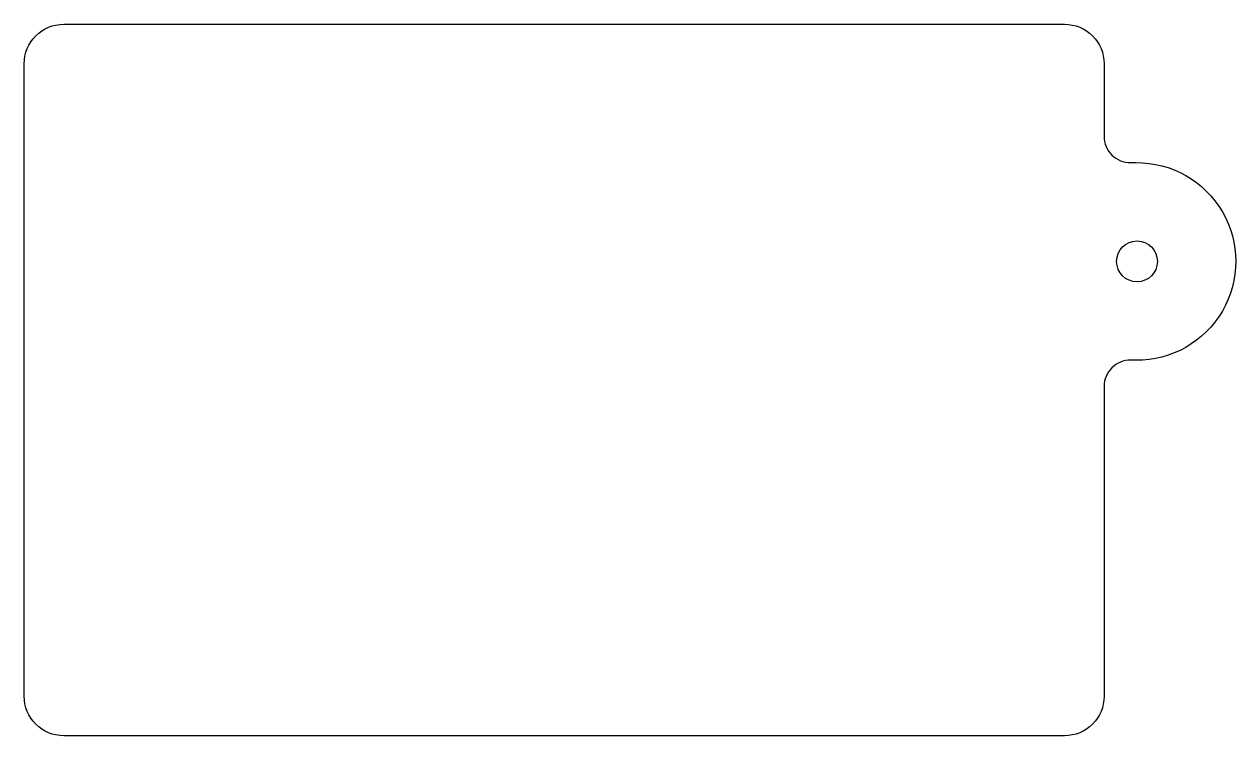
# Model space of a CAD drawing. Header units: millimetres. Extents: x -84.5 to 7.5, y -36 to 18.
import ezdxf

# ---------------------------------------------------------------- set-up
doc = ezdxf.new("R2010")
doc.units = ezdxf.units.MM
doc.layers.get('0').update_dxf_attribs({"linetype": 'CONTINUOUS'})

msp = doc.modelspace()

# ---------------------------------------------------------------- linework, layer by layer
msp.add_lwpolyline([(-5.5, 18, -0.414214), (-2.5, 15), (-2.5, 9.495, 0.417291), (-0.479, 7.495), (-0.079, 7.5, -1.010552), (-0.079, -7.5), (-0.479, -7.495, 0.417291), (-2.5, -9.495), (-2.5, -33, -0.414214), (-5.5, -36), (-81.5, -36, -0.414214), (-84.5, -33), (-84.5, 15, -0.414214), (-81.5, 18)], format="xyb", close=True)
msp.add_circle((0, 0), 1.55)

doc.saveas('drawing.dxf')
